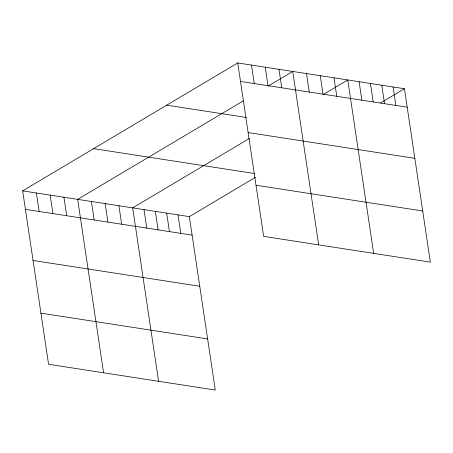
<?xml version="1.0" encoding="UTF-8"?>
<svg xmlns="http://www.w3.org/2000/svg" width="453" height="453" viewBox="0 0 453 453"><rect width="100%" height="100%" fill="white"/><g stroke="black" fill="none" stroke-linecap="round" stroke-linejoin="round"><path stroke-width="0.68" d="M255.554 177.253L189.348 216.63L215.266 390.05L48.567 364.286L22.65 190.866L237.734 62.95L404.433 88.714L430.35 262.134L263.652 236.37L237.734 62.95M243.238 100.894L77.661 199.371L103.578 372.791M268.289 85.996L292.746 71.449L318.663 244.869M249.501 138.392L132.672 207.87L158.59 381.29M323.3 94.496L347.757 79.954L373.674 253.374M380.577 102.905L404.433 88.714M240.498 81.427L407.196 107.191M166.755 105.158L246.523 117.491M248.136 132.559L414.835 158.324M93.629 148.652L254.326 173.493M256.013 185.237L422.711 211.002M22.65 190.866L189.348 216.63M25.413 209.348L192.106 235.113M33.052 260.475L199.75 286.245M40.929 313.159L207.621 338.923M393.096 86.959L395.86 105.441M381.76 85.209L384.523 103.692M370.424 83.454L373.187 101.936M359.093 81.704L361.851 100.187M334.003 77.825L336.766 96.308M320.248 75.702L323.012 94.184M306.5 73.573L309.257 92.055M278.991 69.326L281.755 87.808M265.243 67.197L268 85.679M251.489 65.073L254.252 83.556M178.012 214.881L180.775 233.363M166.676 213.125L169.439 231.608M155.339 211.375L158.103 229.858M144.003 209.626L146.766 228.102M118.918 205.747L121.681 224.229M105.164 203.618L107.927 222.1M91.41 201.494L94.173 219.977M63.907 197.242L66.67 215.724M50.153 195.118L52.916 213.601M36.404 192.989L39.162 211.472"/></g></svg>
